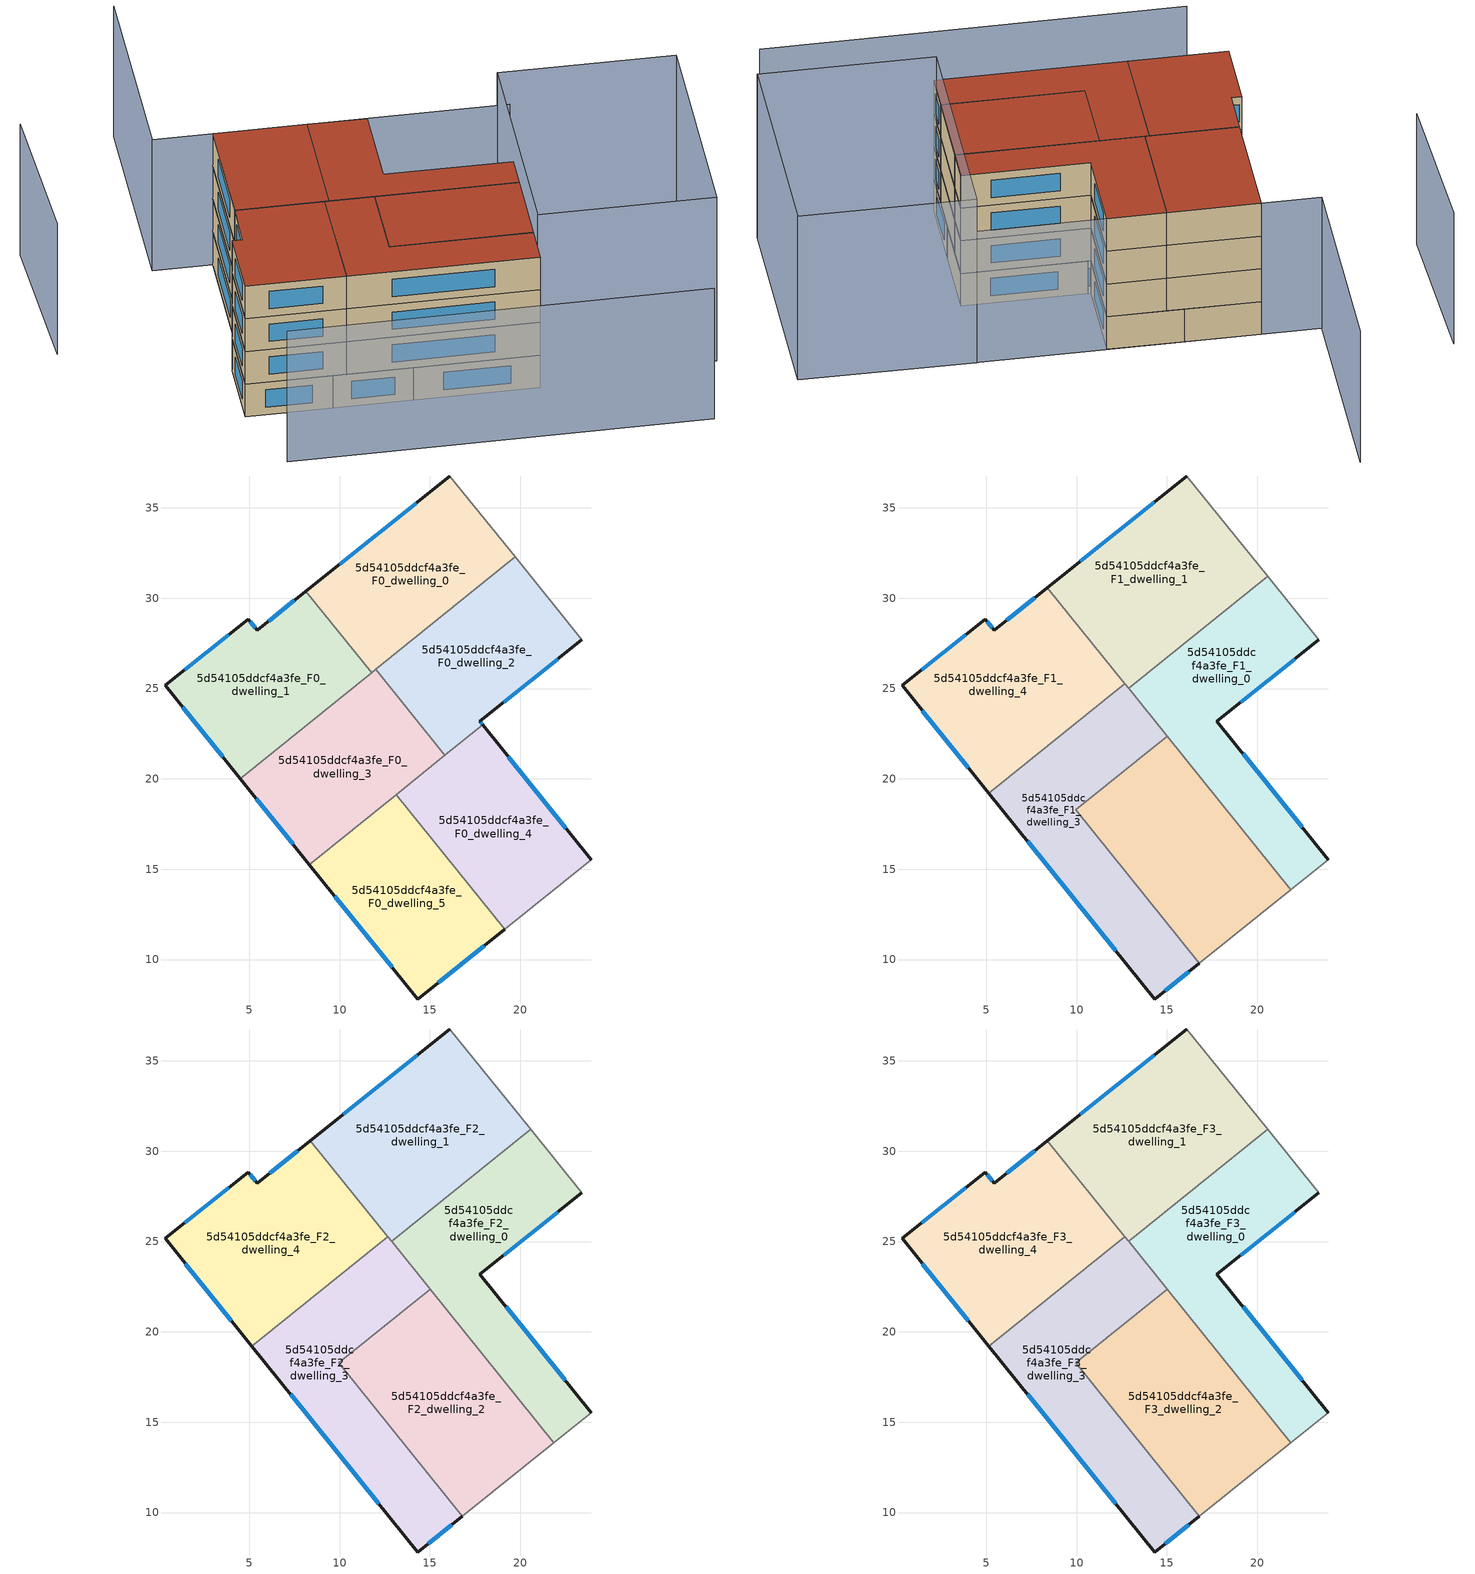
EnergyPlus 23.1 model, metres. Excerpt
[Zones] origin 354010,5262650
5d54105ddcf4a3fe_F0_dwelling_0
 floor ground (EU_floor_Construction): 16.1,36.76 19.72,32.28 11.77,25.88 8.14,30.38 z0
 wall outside (EU_wall_Construction): 16.1,36.76 8.14,30.38 z0:3
 wall to 5d54105ddcf4a3fe_F0_dwelling_1 (EU_wall_Construction): 8.14,30.38 11.77,25.88 z0:3
 wall adiabatic (EU_wall_Construction): 19.72,32.28 16.1,36.76 z0:3
 wall to 5d54105ddcf4a3fe_F0_dwelling_2 (EU_wall_Construction): 12,26.06 19.72,32.28 z0:3
 wall to 5d54105ddcf4a3fe_F0_dwelling_3 (EU_wall_Construction): 11.77,25.88 12,26.06 z0:3
 window (EU_Window_Construction): 14.23,35.26 10.01,31.88 z0.7:2.3
5d54105ddcf4a3fe_F0_dwelling_1
 floor ground (EU_floor_Construction): 8.14,30.38 11.77,25.88 4.49,20.01 0.34,25.17 4.93,28.84 5.44,28.22 z0
 wall outside (EU_wall_Construction): 8.14,30.38 5.44,28.22 4.93,28.84 0.34,25.17 4.49,20.01 z0:3
 wall to 5d54105ddcf4a3fe_F0_dwelling_3 (EU_wall_Construction): 4.49,20.01 11.77,25.88 z0:3
 window (EU_Window_Construction): 1.32,23.96 3.52,21.23 / 3.85,27.98 1.42,26.03 / 5.32,28.37 5.05,28.7 / 7.5,29.87 6.07,28.73 z0.7:2.3
5d54105ddcf4a3fe_F0_dwelling_2
 floor ground (EU_floor_Construction): 19.72,32.28 23.41,27.69 17.77,23.18 17.92,22.98 15.83,21.3 11.99,26.06 z0
 wall outside (EU_wall_Construction): 17.92,22.98 17.77,23.18 23.41,27.69 z0:3
 wall to 5d54105ddcf4a3fe_F0_dwelling_3 (EU_wall_Construction): 11.99,26.06 15.83,21.3 z0:3
 wall adiabatic (EU_wall_Construction): 23.41,27.69 19.72,32.28 z0:3
 wall to 5d54105ddcf4a3fe_F0_dwelling_4 (EU_wall_Construction): 15.83,21.3 17.92,22.98 z0:3
 window (EU_Window_Construction): 19.09,24.24 22.09,26.63 / 17.89,23.03 17.8,23.13 z0.7:2.3
5d54105ddcf4a3fe_F0_dwelling_3
 floor ground (EU_floor_Construction): 11.99,26.06 15.83,21.3 8.33,15.25 4.49,20.01 z0
 wall outside (EU_wall_Construction): 4.49,20.01 8.33,15.25 z0:3
 wall to 5d54105ddcf4a3fe_F0_dwelling_5 (EU_wall_Construction): 8.33,15.25 13.13,19.12 z0:3
 wall to 5d54105ddcf4a3fe_F0_dwelling_4 (EU_wall_Construction): 13.13,19.12 15.83,21.3 z0:3
 window (EU_Window_Construction): 5.4,18.9 7.43,16.37 z0.7:2.3
5d54105ddcf4a3fe_F0_dwelling_4
 floor ground (EU_floor_Construction): 17.92,22.98 23.94,15.52 19.14,11.67 13.13,19.12 z0
 wall outside (EU_wall_Construction): 23.94,15.52 17.92,22.98 z0:3
 wall adiabatic (EU_wall_Construction): 19.14,11.67 23.94,15.52 z0:3
 wall to 5d54105ddcf4a3fe_F0_dwelling_5 (EU_wall_Construction): 13.13,19.12 19.14,11.67 z0:3
 window (EU_Window_Construction): 22.52,17.27 19.34,21.23 z0.7:2.3
 ceiling adiabatic (EU_roof_Construction): 21.86,13.85 15.85,21.31 13.13,19.12 19.14,11.67 z3
5d54105ddcf4a3fe_F0_dwelling_5
 floor ground (EU_floor_Construction): 13.13,19.12 19.14,11.67 14.33,7.82 8.33,15.25 z0
 wall outside (EU_wall_Construction): 8.33,15.25 14.33,7.82 19.14,11.67 z0:3
 window (EU_Window_Construction): 15.45,8.72 18.01,10.76 / 9.74,13.51 12.92,9.56 z0.7:2.3
5d54105ddcf4a3fe_F1_dwelling_0
 floor to 5d54105ddcf4a3fe_F0_dwelling_2 (EU_floor_Construction): 20.58,31.21 23.41,27.69 17.77,23.18 17.92,22.98 15.85,21.31 12.88,25 z3
 floor to 5d54105ddcf4a3fe_F0_dwelling_4 (EU_floor_Construction): 17.92,22.98 23.94,15.52 21.86,13.85 15.85,21.31 z3
 wall outside (EU_wall_Construction): 23.94,15.52 17.77,23.18 23.41,27.69 z3:6
 wall adiabatic (EU_wall_Construction): 21.86,13.85 23.94,15.52 / 23.41,27.69 20.58,31.21 z3:6
 wall to 5d54105ddcf4a3fe_F1_dwelling_1 (EU_wall_Construction): 20.58,31.21 12.88,25 z3:6
 wall to 5d54105ddcf4a3fe_F1_dwelling_2 (EU_wall_Construction): 15.01,22.35 21.86,13.85 z3:6
 wall to 5d54105ddcf4a3fe_F1_dwelling_3 (EU_wall_Construction): 12.87,25 15.01,22.35 z3:6
 window (EU_Window_Construction): 22.49,17.31 19.22,21.38 / 19.09,24.24 22.09,26.63 z3.7:5.3
5d54105ddcf4a3fe_F1_dwelling_1
 floor to 5d54105ddcf4a3fe_F0_dwelling_0 (EU_floor_Construction): 16.1,36.76 19.71,32.28 12.01,26.07 8.38,30.58 z3
 floor to 5d54105ddcf4a3fe_F0_dwelling_2 (EU_floor_Construction): 19.71,32.28 20.58,31.21 12.88,25 12.01,26.07 z3
 wall outside (EU_wall_Construction): 16.1,36.76 8.38,30.58 z3:6
 wall adiabatic (EU_wall_Construction): 20.58,31.21 16.1,36.76 z3:6
 wall to 5d54105ddcf4a3fe_F1_dwelling_4 (EU_wall_Construction): 8.38,30.58 12.66,25.27 z3:6
 wall to 5d54105ddcf4a3fe_F1_dwelling_3 (EU_wall_Construction): 12.66,25.27 12.87,25 z3:6
 window (EU_Window_Construction): 14.29,35.31 10.19,32.03 z3.7:5.3
5d54105ddcf4a3fe_F1_dwelling_2
 floor to 5d54105ddcf4a3fe_F0_dwelling_3 (EU_floor_Construction): 14.99,22.34 15.83,21.3 10.8,17.24 9.96,18.29 z3
 floor to 5d54105ddcf4a3fe_F0_dwelling_5 (EU_floor_Construction): 13.13,19.12 19.14,11.67 16.8,9.8 10.8,17.24 z3
 floor to 5d54105ddcf4a3fe_F0_dwelling_2 (EU_floor_Construction): 15.01,22.35 15.85,21.31 15.83,21.3 14.99,22.34 z3
 floor adiabatic (EU_floor_Construction): 15.85,21.31 21.86,13.85 19.14,11.67 13.13,19.12 z3
 wall to 5d54105ddcf4a3fe_F1_dwelling_3 (EU_wall_Construction): 15.01,22.35 9.96,18.29 16.8,9.8 z3:6
 wall adiabatic (EU_wall_Construction): 16.8,9.8 21.86,13.85 z3:6
5d54105ddcf4a3fe_F1_dwelling_3
 floor to 5d54105ddcf4a3fe_F0_dwelling_3 (EU_floor_Construction): 12.64,25.25 14.99,22.34 9.96,18.29 10.8,17.24 8.33,15.25 5.14,19.21 z3
 floor to 5d54105ddcf4a3fe_F0_dwelling_5 (EU_floor_Construction): 10.8,17.24 16.8,9.8 14.33,7.82 8.33,15.25 z3
 floor to 5d54105ddcf4a3fe_F0_dwelling_2 (EU_floor_Construction): 12.66,25.27 15.01,22.35 14.99,22.34 12.64,25.25 z3
 wall outside (EU_wall_Construction): 5.14,19.21 14.33,7.82 16.8,9.8 z3:6
 wall to 5d54105ddcf4a3fe_F1_dwelling_4 (EU_wall_Construction): 12.66,25.27 5.14,19.21 z3:6
 window (EU_Window_Construction): 14.91,8.28 16.22,9.33 / 7.3,16.53 12.17,10.49 z3.7:5.3
5d54105ddcf4a3fe_F1_dwelling_4
 floor to 5d54105ddcf4a3fe_F0_dwelling_1 (EU_floor_Construction): 8.14,30.38 11.77,25.88 4.49,20.01 0.34,25.17 4.93,28.84 5.44,28.22 z3
 floor to 5d54105ddcf4a3fe_F0_dwelling_0 (EU_floor_Construction): 8.38,30.58 12.01,26.07 11.77,25.88 8.14,30.38 z3
 floor to 5d54105ddcf4a3fe_F0_dwelling_3 (EU_floor_Construction): 12,26.06 12.64,25.25 5.14,19.21 4.49,20.01 z3
 floor to 5d54105ddcf4a3fe_F0_dwelling_2 (EU_floor_Construction): 12.01,26.07 12.66,25.27 12.64,25.25 12,26.06 z3
 wall outside (EU_wall_Construction): 8.38,30.58 5.44,28.22 4.93,28.84 0.34,25.17 5.14,19.21 z3:6
 window (EU_Window_Construction): 1.47,23.77 4.02,20.61 / 3.85,27.98 1.42,26.03 / 5.32,28.37 5.05,28.7 / 7.69,30.02 6.13,28.77 z3.7:5.3
5d54105ddcf4a3fe_F2_dwelling_0
 floor to 5d54105ddcf4a3fe_F1_dwelling_0 (EU_floor_Construction): 20.58,31.21 23.41,27.69 17.77,23.18 23.94,15.52 21.86,13.85 12.88,25 z6
 wall outside (EU_wall_Construction): 23.94,15.52 17.77,23.18 23.41,27.69 z6:9
 wall adiabatic (EU_wall_Construction): 21.86,13.85 23.94,15.52 / 23.41,27.69 20.58,31.21 z6:9
 wall to 5d54105ddcf4a3fe_F2_dwelling_1 (EU_wall_Construction): 20.58,31.21 12.88,25 z6:9
 wall to 5d54105ddcf4a3fe_F2_dwelling_2 (EU_wall_Construction): 15.01,22.35 21.86,13.85 z6:9
 wall to 5d54105ddcf4a3fe_F2_dwelling_3 (EU_wall_Construction): 12.87,25 15.01,22.35 z6:9
 window (EU_Window_Construction): 22.49,17.31 19.22,21.38 / 19.09,24.24 22.09,26.63 z6.7:8.3
5d54105ddcf4a3fe_F2_dwelling_1
 floor to 5d54105ddcf4a3fe_F1_dwelling_1 (EU_floor_Construction): 16.1,36.76 20.58,31.21 12.88,25 8.38,30.58 z6
 wall outside (EU_wall_Construction): 16.1,36.76 8.38,30.58 z6:9
 wall adiabatic (EU_wall_Construction): 20.58,31.21 16.1,36.76 z6:9
 wall to 5d54105ddcf4a3fe_F2_dwelling_4 (EU_wall_Construction): 8.38,30.58 12.66,25.27 z6:9
 wall to 5d54105ddcf4a3fe_F2_dwelling_3 (EU_wall_Construction): 12.66,25.27 12.87,25 z6:9
 window (EU_Window_Construction): 14.29,35.31 10.19,32.03 z6.7:8.3
5d54105ddcf4a3fe_F2_dwelling_2
 floor to 5d54105ddcf4a3fe_F1_dwelling_2 (EU_floor_Construction): 15.01,22.35 21.86,13.85 16.8,9.8 9.96,18.29 z6
 wall to 5d54105ddcf4a3fe_F2_dwelling_3 (EU_wall_Construction): 15.01,22.35 9.96,18.29 16.8,9.8 z6:9
 wall adiabatic (EU_wall_Construction): 16.8,9.8 21.86,13.85 z6:9
5d54105ddcf4a3fe_F2_dwelling_3
 floor to 5d54105ddcf4a3fe_F1_dwelling_3 (EU_floor_Construction): 15.01,22.35 9.96,18.29 16.8,9.8 14.33,7.82 5.14,19.21 12.66,25.27 z6
 wall outside (EU_wall_Construction): 5.14,19.21 14.33,7.82 16.8,9.8 z6:9
 wall to 5d54105ddcf4a3fe_F2_dwelling_4 (EU_wall_Construction): 12.66,25.27 5.14,19.21 z6:9
 window (EU_Window_Construction): 14.91,8.28 16.22,9.33 / 7.3,16.53 12.17,10.49 z6.7:8.3
5d54105ddcf4a3fe_F2_dwelling_4
 floor to 5d54105ddcf4a3fe_F1_dwelling_4 (EU_floor_Construction): 8.38,30.58 12.66,25.27 5.14,19.21 0.34,25.17 4.93,28.84 5.44,28.22 z6
 wall outside (EU_wall_Construction): 8.38,30.58 5.44,28.22 4.93,28.84 0.34,25.17 5.14,19.21 z6:9
 window (EU_Window_Construction): 1.47,23.77 4.02,20.61 / 3.85,27.98 1.42,26.03 / 5.32,28.37 5.05,28.7 / 7.69,30.02 6.13,28.77 z6.7:8.3
5d54105ddcf4a3fe_F3_dwelling_0
 floor to 5d54105ddcf4a3fe_F2_dwelling_0 (EU_floor_Construction): 20.58,31.21 23.41,27.69 17.77,23.18 23.94,15.52 21.86,13.85 12.88,25 z9
 wall outside (EU_wall_Construction): 23.94,15.52 17.77,23.18 23.41,27.69 z9:12
 wall adiabatic (EU_wall_Construction): 21.86,13.85 23.94,15.52 / 23.41,27.69 20.58,31.21 z9:12
 wall to 5d54105ddcf4a3fe_F3_dwelling_1 (EU_wall_Construction): 20.58,31.21 12.88,25 z9:12
 wall to 5d54105ddcf4a3fe_F3_dwelling_2 (EU_wall_Construction): 15.01,22.35 21.86,13.85 z9:12
 wall to 5d54105ddcf4a3fe_F3_dwelling_3 (EU_wall_Construction): 12.87,25 15.01,22.35 z9:12
 window (EU_Window_Construction): 22.49,17.31 19.22,21.38 / 19.09,24.24 22.09,26.63 z9.7:11.3
 roof outside (EU_roof_Construction): 23.94,15.52 17.77,23.18 23.41,27.69 20.58,31.21 12.88,25 21.86,13.85 z12
5d54105ddcf4a3fe_F3_dwelling_1
 floor to 5d54105ddcf4a3fe_F2_dwelling_1 (EU_floor_Construction): 16.1,36.76 20.58,31.21 12.88,25 8.38,30.58 z9
 wall outside (EU_wall_Construction): 16.1,36.76 8.38,30.58 z9:12
 wall adiabatic (EU_wall_Construction): 20.58,31.21 16.1,36.76 z9:12
 wall to 5d54105ddcf4a3fe_F3_dwelling_4 (EU_wall_Construction): 8.38,30.58 12.66,25.27 z9:12
 wall to 5d54105ddcf4a3fe_F3_dwelling_3 (EU_wall_Construction): 12.66,25.27 12.87,25 z9:12
 window (EU_Window_Construction): 14.29,35.31 10.19,32.03 z9.7:11.3
 roof outside (EU_roof_Construction): 20.58,31.21 16.1,36.76 8.38,30.58 12.88,25 z12
5d54105ddcf4a3fe_F3_dwelling_2
 floor to 5d54105ddcf4a3fe_F2_dwelling_2 (EU_floor_Construction): 15.01,22.35 21.86,13.85 16.8,9.8 9.96,18.29 z9
 wall to 5d54105ddcf4a3fe_F3_dwelling_3 (EU_wall_Construction): 15.01,22.35 9.96,18.29 16.8,9.8 z9:12
 wall adiabatic (EU_wall_Construction): 16.8,9.8 21.86,13.85 z9:12
 roof outside (EU_roof_Construction): 21.86,13.85 15.01,22.35 9.96,18.29 16.8,9.8 z12
5d54105ddcf4a3fe_F3_dwelling_3
 floor to 5d54105ddcf4a3fe_F2_dwelling_3 (EU_floor_Construction): 15.01,22.35 9.96,18.29 16.8,9.8 14.33,7.82 5.14,19.21 12.66,25.27 z9
 wall outside (EU_wall_Construction): 5.14,19.21 14.33,7.82 16.8,9.8 z9:12
 wall to 5d54105ddcf4a3fe_F3_dwelling_4 (EU_wall_Construction): 12.66,25.27 5.14,19.21 z9:12
 window (EU_Window_Construction): 14.91,8.28 16.22,9.33 / 7.3,16.53 12.17,10.49 z9.7:11.3
 roof outside (EU_roof_Construction): 16.8,9.8 9.96,18.29 15.01,22.35 12.66,25.27 5.14,19.21 14.33,7.82 z12
5d54105ddcf4a3fe_F3_dwelling_4
 floor to 5d54105ddcf4a3fe_F2_dwelling_4 (EU_floor_Construction): 8.38,30.58 12.66,25.27 5.14,19.21 0.34,25.17 4.93,28.84 5.44,28.22 z9
 wall outside (EU_wall_Construction): 8.38,30.58 5.44,28.22 4.93,28.84 0.34,25.17 5.14,19.21 z9:12
 window (EU_Window_Construction): 1.47,23.77 4.02,20.61 / 3.85,27.98 1.42,26.03 / 5.32,28.37 5.05,28.7 / 7.69,30.02 6.13,28.77 z9.7:11.3
 roof outside (EU_roof_Construction): 12.66,25.27 8.38,30.58 5.44,28.22 4.93,28.84 0.34,25.17 5.14,19.21 z12
shading: -3.13,19.62 17.2,-5.44 / 30.17,19.3 13.23,40.32 / 13.23,40.32 26.69,51.16 / 10.13,49.86 0.45,41.29 z0:12; 15.28,8.58 29.6,20.06 / 29.6,20.06 38.05,9.51 / 38.05,9.51 23.74,-1.97 / 23.74,-1.97 15.28,8.58 z0:15
[Building]
EU S2 Campaign: North Axis=0; Terrain=City; Solar Distribution=FullExterior
[Site:Location]
Budapest.Ferenc.Liszt.Intl.AP: Latitude=47.437; Longitude=19.256; Time Zone=1; Elevation=185
[SizingPeriod:WeatherFileDays]
AnnualSizingPeriod: Begin Month=1; Begin Day of Month=1; End Month=12; End Day of Month=31; Day of Week for Start Day=Monday; Use Weather File Daylight Saving Period=No; Use Weather File Rain and Snow Indicators=No
[MATERIAL]
EU_InternalMass_Material: Roughness=MediumRough; Thickness=0.1; Conductivity=1; Density=1800; Specific Heat=900; Thermal Absorptance=0.9; Solar Absorptance=0.7; Visible Absorptance=0.7
[MATERIAL:NOMASS] Roughness=MediumRough; Thermal Absorptance=0.9; Solar Absorptance=0.7; Visible Absorptance=0.7
Name | Thermal Resistance
EU_wall_NoMass | 0.832559
EU_roof_NoMass | 1.39638
EU_floor_NoMass | 0.872794
[WINDOWMATERIAL:SIMPLEGLAZINGSYSTEM]
EU_Window_SimpleGlazing: UFactor=2.79869; Solar Heat Gain Coefficient=0.75; Visible Transmittance=0.75
[CONSTRUCTION]
EU_wall_Construction: EU_wall_NoMass
EU_roof_Construction: EU_roof_NoMass
EU_floor_Construction: EU_floor_NoMass
EU_Window_Construction: EU_Window_SimpleGlazing
EU_InternalMass_Construction: EU_InternalMass_Material
[ZONE] Type=1; Multiplier=1; Ceiling Height=autocalculate; Floor Area=autocalculate; Part of Total Floor Area=Yes
Name | Volume
5d54105ddcf4a3fe_F0_dwelling_0 | 176.734
5d54105ddcf4a3fe_F1_dwelling_0; 5d54105ddcf4a3fe_F2_dwelling_0; 5d54105ddcf4a3fe_F3_dwelling_0; 5d54105ddcf4a3fe_F1_dwelling_2; 5d54105ddcf4a3fe_F2_dwelling_2; 5d54105ddcf4a3fe_F3_dwelling_2 | 212.095
5d54105ddcf4a3fe_F0_dwelling_1 | 176.735
5d54105ddcf4a3fe_F1_dwelling_1; 5d54105ddcf4a3fe_F2_dwelling_1; 5d54105ddcf4a3fe_F3_dwelling_1 | 212.101
5d54105ddcf4a3fe_F0_dwelling_2 | 176.778
5d54105ddcf4a3fe_F0_dwelling_3 | 176.758
5d54105ddcf4a3fe_F1_dwelling_3; 5d54105ddcf4a3fe_F2_dwelling_3; 5d54105ddcf4a3fe_F3_dwelling_3 | 212.112
5d54105ddcf4a3fe_F0_dwelling_4 | 176.742
5d54105ddcf4a3fe_F1_dwelling_4; 5d54105ddcf4a3fe_F2_dwelling_4; 5d54105ddcf4a3fe_F3_dwelling_4 | 212.106
5d54105ddcf4a3fe_F0_dwelling_5 | 176.771
[INTERNALMASS] Construction=EU_InternalMass_Construction
Name | Zone or ZoneList | Surface Area
5d54105ddcf4a3fe_F0_dwelling_0_EU_InternalMass | 5d54105ddcf4a3fe_F0_dwelling_0 | 58.9115
5d54105ddcf4a3fe_F0_dwelling_1_EU_InternalMass | 5d54105ddcf4a3fe_F0_dwelling_1 | 58.9116
5d54105ddcf4a3fe_F0_dwelling_2_EU_InternalMass | 5d54105ddcf4a3fe_F0_dwelling_2 | 58.9261
5d54105ddcf4a3fe_F0_dwelling_3_EU_InternalMass | 5d54105ddcf4a3fe_F0_dwelling_3 | 58.9194
5d54105ddcf4a3fe_F0_dwelling_4_EU_InternalMass | 5d54105ddcf4a3fe_F0_dwelling_4 | 58.9141
5d54105ddcf4a3fe_F0_dwelling_5_EU_InternalMass | 5d54105ddcf4a3fe_F0_dwelling_5 | 58.9237
5d54105ddcf4a3fe_F1_dwelling_0_EU_InternalMass | 5d54105ddcf4a3fe_F1_dwelling_0 | 70.7005
5d54105ddcf4a3fe_F1_dwelling_1_EU_InternalMass | 5d54105ddcf4a3fe_F1_dwelling_1 | 70.7034
5d54105ddcf4a3fe_F1_dwelling_2_EU_InternalMass | 5d54105ddcf4a3fe_F1_dwelling_2 | 70.6985
5d54105ddcf4a3fe_F1_dwelling_3_EU_InternalMass | 5d54105ddcf4a3fe_F1_dwelling_3 | 70.704
5d54105ddcf4a3fe_F1_dwelling_4_EU_InternalMass | 5d54105ddcf4a3fe_F1_dwelling_4 | 70.7029
5d54105ddcf4a3fe_F2_dwelling_0_EU_InternalMass | 5d54105ddcf4a3fe_F2_dwelling_0 | 70.7005
5d54105ddcf4a3fe_F2_dwelling_1_EU_InternalMass | 5d54105ddcf4a3fe_F2_dwelling_1 | 70.7034
5d54105ddcf4a3fe_F2_dwelling_2_EU_InternalMass | 5d54105ddcf4a3fe_F2_dwelling_2 | 70.6985
5d54105ddcf4a3fe_F2_dwelling_3_EU_InternalMass | 5d54105ddcf4a3fe_F2_dwelling_3 | 70.704
5d54105ddcf4a3fe_F2_dwelling_4_EU_InternalMass | 5d54105ddcf4a3fe_F2_dwelling_4 | 70.7029
5d54105ddcf4a3fe_F3_dwelling_0_EU_InternalMass | 5d54105ddcf4a3fe_F3_dwelling_0 | 70.7005
5d54105ddcf4a3fe_F3_dwelling_1_EU_InternalMass | 5d54105ddcf4a3fe_F3_dwelling_1 | 70.7034
5d54105ddcf4a3fe_F3_dwelling_2_EU_InternalMass | 5d54105ddcf4a3fe_F3_dwelling_2 | 70.6985
5d54105ddcf4a3fe_F3_dwelling_3_EU_InternalMass | 5d54105ddcf4a3fe_F3_dwelling_3 | 70.704
5d54105ddcf4a3fe_F3_dwelling_4_EU_InternalMass | 5d54105ddcf4a3fe_F3_dwelling_4 | 70.7029
[OTHEREQUIPMENT] Fuel Type=Electricity; Design Level Calculation Method=Watts/Area; Power per Zone Floor Area=1; Fraction Latent=0; Fraction Radiant=0; Fraction Lost=0; Carbon Dioxide Generation Rate=0; EndUse Subcategory=EU_Step8_InternalGains
Name | Zone or ZoneList or Space or SpaceList | Schedule
EU_Step8_InternalGain_5d54105ddcf4a3fe_F0_dwelling_0_f000 | 5d54105ddcf4a3fe_F0_dwelling_0 | EU_Step8_GainSchedule_5d54105ddcf4a3fe_F0_dwelling_0_f000
EU_Step8_InternalGain_5d54105ddcf4a3fe_F0_dwelling_1_f000 | 5d54105ddcf4a3fe_F0_dwelling_1 | EU_Step8_GainSchedule_5d54105ddcf4a3fe_F0_dwelling_1_f000
EU_Step8_InternalGain_5d54105ddcf4a3fe_F0_dwelling_2_f000 | 5d54105ddcf4a3fe_F0_dwelling_2 | EU_Step8_GainSchedule_5d54105ddcf4a3fe_F0_dwelling_2_f000
EU_Step8_InternalGain_5d54105ddcf4a3fe_F0_dwelling_3_f000 | 5d54105ddcf4a3fe_F0_dwelling_3 | EU_Step8_GainSchedule_5d54105ddcf4a3fe_F0_dwelling_3_f000
EU_Step8_InternalGain_5d54105ddcf4a3fe_F0_dwelling_4_f000 | 5d54105ddcf4a3fe_F0_dwelling_4 | EU_Step8_GainSchedule_5d54105ddcf4a3fe_F0_dwelling_4_f000
EU_Step8_InternalGain_5d54105ddcf4a3fe_F0_dwelling_5_f000 | 5d54105ddcf4a3fe_F0_dwelling_5 | EU_Step8_GainSchedule_5d54105ddcf4a3fe_F0_dwelling_5_f000
EU_Step8_InternalGain_5d54105ddcf4a3fe_F1_dwelling_0_f000 | 5d54105ddcf4a3fe_F1_dwelling_0 | EU_Step8_GainSchedule_5d54105ddcf4a3fe_F1_dwelling_0_f000
EU_Step8_InternalGain_5d54105ddcf4a3fe_F1_dwelling_1_f000 | 5d54105ddcf4a3fe_F1_dwelling_1 | EU_Step8_GainSchedule_5d54105ddcf4a3fe_F1_dwelling_1_f000
EU_Step8_InternalGain_5d54105ddcf4a3fe_F1_dwelling_2_f000 | 5d54105ddcf4a3fe_F1_dwelling_2 | EU_Step8_GainSchedule_5d54105ddcf4a3fe_F1_dwelling_2_f000
EU_Step8_InternalGain_5d54105ddcf4a3fe_F1_dwelling_3_f000 | 5d54105ddcf4a3fe_F1_dwelling_3 | EU_Step8_GainSchedule_5d54105ddcf4a3fe_F1_dwelling_3_f000
EU_Step8_InternalGain_5d54105ddcf4a3fe_F1_dwelling_4_f000 | 5d54105ddcf4a3fe_F1_dwelling_4 | EU_Step8_GainSchedule_5d54105ddcf4a3fe_F1_dwelling_4_f000
EU_Step8_InternalGain_5d54105ddcf4a3fe_F2_dwelling_0_f000 | 5d54105ddcf4a3fe_F2_dwelling_0 | EU_Step8_GainSchedule_5d54105ddcf4a3fe_F2_dwelling_0_f000
EU_Step8_InternalGain_5d54105ddcf4a3fe_F2_dwelling_1_f000 | 5d54105ddcf4a3fe_F2_dwelling_1 | EU_Step8_GainSchedule_5d54105ddcf4a3fe_F2_dwelling_1_f000
EU_Step8_InternalGain_5d54105ddcf4a3fe_F2_dwelling_2_f000 | 5d54105ddcf4a3fe_F2_dwelling_2 | EU_Step8_GainSchedule_5d54105ddcf4a3fe_F2_dwelling_2_f000
EU_Step8_InternalGain_5d54105ddcf4a3fe_F2_dwelling_3_f000 | 5d54105ddcf4a3fe_F2_dwelling_3 | EU_Step8_GainSchedule_5d54105ddcf4a3fe_F2_dwelling_3_f000
EU_Step8_InternalGain_5d54105ddcf4a3fe_F2_dwelling_4_f000 | 5d54105ddcf4a3fe_F2_dwelling_4 | EU_Step8_GainSchedule_5d54105ddcf4a3fe_F2_dwelling_4_f000
EU_Step8_InternalGain_5d54105ddcf4a3fe_F3_dwelling_0_f000 | 5d54105ddcf4a3fe_F3_dwelling_0 | EU_Step8_GainSchedule_5d54105ddcf4a3fe_F3_dwelling_0_f000
EU_Step8_InternalGain_5d54105ddcf4a3fe_F3_dwelling_1_f000 | 5d54105ddcf4a3fe_F3_dwelling_1 | EU_Step8_GainSchedule_5d54105ddcf4a3fe_F3_dwelling_1_f000
EU_Step8_InternalGain_5d54105ddcf4a3fe_F3_dwelling_2_f000 | 5d54105ddcf4a3fe_F3_dwelling_2 | EU_Step8_GainSchedule_5d54105ddcf4a3fe_F3_dwelling_2_f000
EU_Step8_InternalGain_5d54105ddcf4a3fe_F3_dwelling_3_f000 | 5d54105ddcf4a3fe_F3_dwelling_3 | EU_Step8_GainSchedule_5d54105ddcf4a3fe_F3_dwelling_3_f000
EU_Step8_InternalGain_5d54105ddcf4a3fe_F3_dwelling_4_f000 | 5d54105ddcf4a3fe_F3_dwelling_4 | EU_Step8_GainSchedule_5d54105ddcf4a3fe_F3_dwelling_4_f000
[ZONEVENTILATION:DESIGNFLOWRATE] Schedule=EU_AlwaysOn; Design Flow Rate Calculation Method=AirChanges/Hour; Air Changes per Hour=0.475469; Ventilation Type=Natural; Fan Pressure Rise=0; Fan Total Efficiency=1; Constant Term Coefficient=1; Temperature Term Coefficient=0; Velocity Term Coefficient=0; Velocity Squared Term Coefficient=0; Minimum Indoor Temperature=-100; Maximum Indoor Temperature=100; Delta Temperature=-100; Minimum Outdoor Temperature=-100; Maximum Outdoor Temperature=100; Maximum Wind Speed=40
Name | Zone or ZoneList or Space or SpaceList
EU_ConstantAir_5d54105ddcf4a3fe_F0_dwelling_0 | 5d54105ddcf4a3fe_F0_dwelling_0
EU_ConstantAir_5d54105ddcf4a3fe_F0_dwelling_1 | 5d54105ddcf4a3fe_F0_dwelling_1
EU_ConstantAir_5d54105ddcf4a3fe_F0_dwelling_2 | 5d54105ddcf4a3fe_F0_dwelling_2
EU_ConstantAir_5d54105ddcf4a3fe_F0_dwelling_3 | 5d54105ddcf4a3fe_F0_dwelling_3
EU_ConstantAir_5d54105ddcf4a3fe_F0_dwelling_4 | 5d54105ddcf4a3fe_F0_dwelling_4
EU_ConstantAir_5d54105ddcf4a3fe_F0_dwelling_5 | 5d54105ddcf4a3fe_F0_dwelling_5
EU_ConstantAir_5d54105ddcf4a3fe_F1_dwelling_0 | 5d54105ddcf4a3fe_F1_dwelling_0
EU_ConstantAir_5d54105ddcf4a3fe_F1_dwelling_1 | 5d54105ddcf4a3fe_F1_dwelling_1
EU_ConstantAir_5d54105ddcf4a3fe_F1_dwelling_2 | 5d54105ddcf4a3fe_F1_dwelling_2
EU_ConstantAir_5d54105ddcf4a3fe_F1_dwelling_3 | 5d54105ddcf4a3fe_F1_dwelling_3
EU_ConstantAir_5d54105ddcf4a3fe_F1_dwelling_4 | 5d54105ddcf4a3fe_F1_dwelling_4
EU_ConstantAir_5d54105ddcf4a3fe_F2_dwelling_0 | 5d54105ddcf4a3fe_F2_dwelling_0
EU_ConstantAir_5d54105ddcf4a3fe_F2_dwelling_1 | 5d54105ddcf4a3fe_F2_dwelling_1
EU_ConstantAir_5d54105ddcf4a3fe_F2_dwelling_2 | 5d54105ddcf4a3fe_F2_dwelling_2
EU_ConstantAir_5d54105ddcf4a3fe_F2_dwelling_3 | 5d54105ddcf4a3fe_F2_dwelling_3
EU_ConstantAir_5d54105ddcf4a3fe_F2_dwelling_4 | 5d54105ddcf4a3fe_F2_dwelling_4
EU_ConstantAir_5d54105ddcf4a3fe_F3_dwelling_0 | 5d54105ddcf4a3fe_F3_dwelling_0
EU_ConstantAir_5d54105ddcf4a3fe_F3_dwelling_1 | 5d54105ddcf4a3fe_F3_dwelling_1
EU_ConstantAir_5d54105ddcf4a3fe_F3_dwelling_2 | 5d54105ddcf4a3fe_F3_dwelling_2
EU_ConstantAir_5d54105ddcf4a3fe_F3_dwelling_3 | 5d54105ddcf4a3fe_F3_dwelling_3
EU_ConstantAir_5d54105ddcf4a3fe_F3_dwelling_4 | 5d54105ddcf4a3fe_F3_dwelling_4
[HVACTEMPLATE:THERMOSTAT] Constant Heating Setpoint=20; Constant Cooling Setpoint=50
EU_HeatOnly_5d54105ddcf4a3fe_F0_dwelling_0; EU_HeatOnly_5d54105ddcf4a3fe_F0_dwelling_1; EU_HeatOnly_5d54105ddcf4a3fe_F0_dwelling_2; EU_HeatOnly_5d54105ddcf4a3fe_F0_dwelling_3; EU_HeatOnly_5d54105ddcf4a3fe_F0_dwelling_4; EU_HeatOnly_5d54105ddcf4a3fe_F0_dwelling_5; EU_HeatOnly_5d54105ddcf4a3fe_F1_dwelling_0; EU_HeatOnly_5d54105ddcf4a3fe_F1_dwelling_1; EU_HeatOnly_5d54105ddcf4a3fe_F1_dwelling_2; EU_HeatOnly_5d54105ddcf4a3fe_F1_dwelling_3; EU_HeatOnly_5d54105ddcf4a3fe_F1_dwelling_4; EU_HeatOnly_5d54105ddcf4a3fe_F2_dwelling_0; EU_HeatOnly_5d54105ddcf4a3fe_F2_dwelling_1; EU_HeatOnly_5d54105ddcf4a3fe_F2_dwelling_2; EU_HeatOnly_5d54105ddcf4a3fe_F2_dwelling_3; EU_HeatOnly_5d54105ddcf4a3fe_F2_dwelling_4; EU_HeatOnly_5d54105ddcf4a3fe_F3_dwelling_0; EU_HeatOnly_5d54105ddcf4a3fe_F3_dwelling_1; EU_HeatOnly_5d54105ddcf4a3fe_F3_dwelling_2; EU_HeatOnly_5d54105ddcf4a3fe_F3_dwelling_3; EU_HeatOnly_5d54105ddcf4a3fe_F3_dwelling_4
[HVACTEMPLATE:ZONE:IDEALLOADSAIRSYSTEM] System Availability Schedule=EU_AlwaysOn; Maximum Heating Supply Air Temperature=50; Minimum Cooling Supply Air Temperature=13; Maximum Heating Supply Air Humidity Ratio=0.0156; Minimum Cooling Supply Air Humidity Ratio=0.0077; Heating Limit=NoLimit; Cooling Limit=NoLimit; Heating Availability Schedule=EU_AlwaysOn; Cooling Availability Schedule=EU_CoolingOff; Dehumidification Control Type=ConstantSensibleHeatRatio; Cooling Sensible Heat Ratio=0.7; Dehumidification Setpoint=60; Humidification Control Type=None; Humidification Setpoint=30; Outdoor Air Method=None; Outdoor Air Flow Rate per Person=0.00944; Outdoor Air Flow Rate per Zone Floor Area=0; Outdoor Air Flow Rate per Zone=0; Demand Controlled Ventilation Type=None; Outdoor Air Economizer Type=NoEconomizer; Heat Recovery Type=None; Sensible Heat Recovery Effectiveness=0.7; Latent Heat Recovery Effectiveness=0.65
Name | Template Thermostat
5d54105ddcf4a3fe_F0_dwelling_0 | EU_HeatOnly_5d54105ddcf4a3fe_F0_dwelling_0
5d54105ddcf4a3fe_F0_dwelling_1 | EU_HeatOnly_5d54105ddcf4a3fe_F0_dwelling_1
5d54105ddcf4a3fe_F0_dwelling_2 | EU_HeatOnly_5d54105ddcf4a3fe_F0_dwelling_2
5d54105ddcf4a3fe_F0_dwelling_3 | EU_HeatOnly_5d54105ddcf4a3fe_F0_dwelling_3
5d54105ddcf4a3fe_F0_dwelling_4 | EU_HeatOnly_5d54105ddcf4a3fe_F0_dwelling_4
5d54105ddcf4a3fe_F0_dwelling_5 | EU_HeatOnly_5d54105ddcf4a3fe_F0_dwelling_5
5d54105ddcf4a3fe_F1_dwelling_0 | EU_HeatOnly_5d54105ddcf4a3fe_F1_dwelling_0
5d54105ddcf4a3fe_F1_dwelling_1 | EU_HeatOnly_5d54105ddcf4a3fe_F1_dwelling_1
5d54105ddcf4a3fe_F1_dwelling_2 | EU_HeatOnly_5d54105ddcf4a3fe_F1_dwelling_2
5d54105ddcf4a3fe_F1_dwelling_3 | EU_HeatOnly_5d54105ddcf4a3fe_F1_dwelling_3
5d54105ddcf4a3fe_F1_dwelling_4 | EU_HeatOnly_5d54105ddcf4a3fe_F1_dwelling_4
5d54105ddcf4a3fe_F2_dwelling_0 | EU_HeatOnly_5d54105ddcf4a3fe_F2_dwelling_0
5d54105ddcf4a3fe_F2_dwelling_1 | EU_HeatOnly_5d54105ddcf4a3fe_F2_dwelling_1
5d54105ddcf4a3fe_F2_dwelling_2 | EU_HeatOnly_5d54105ddcf4a3fe_F2_dwelling_2
5d54105ddcf4a3fe_F2_dwelling_3 | EU_HeatOnly_5d54105ddcf4a3fe_F2_dwelling_3
5d54105ddcf4a3fe_F2_dwelling_4 | EU_HeatOnly_5d54105ddcf4a3fe_F2_dwelling_4
5d54105ddcf4a3fe_F3_dwelling_0 | EU_HeatOnly_5d54105ddcf4a3fe_F3_dwelling_0
5d54105ddcf4a3fe_F3_dwelling_1 | EU_HeatOnly_5d54105ddcf4a3fe_F3_dwelling_1
5d54105ddcf4a3fe_F3_dwelling_2 | EU_HeatOnly_5d54105ddcf4a3fe_F3_dwelling_2
5d54105ddcf4a3fe_F3_dwelling_3 | EU_HeatOnly_5d54105ddcf4a3fe_F3_dwelling_3
5d54105ddcf4a3fe_F3_dwelling_4 | EU_HeatOnly_5d54105ddcf4a3fe_F3_dwelling_4
[SIZING:ZONE] Zone Cooling Design Supply Air Temperature Input Method=SupplyAirTemperature; Zone Cooling Design Supply Air Temperature=13; Zone Heating Design Supply Air Temperature Input Method=SupplyAirTemperature; Zone Heating Design Supply Air Temperature=50; Zone Cooling Design Supply Air Humidity Ratio=0.008; Zone Heating Design Supply Air Humidity Ratio=0.008; Cooling Design Air Flow Method=DesignDay; Cooling Design Air Flow Rate=0; Cooling Minimum Air Flow per Zone Floor Area=0.000762; Cooling Minimum Air Flow=0; Cooling Minimum Air Flow Fraction=0.2; Heating Design Air Flow Method=DesignDay; Heating Design Air Flow Rate=0; Heating Maximum Air Flow per Zone Floor Area=0.002032; Heating Maximum Air Flow=0.141576; Heating Maximum Air Flow Fraction=0.3; Account for Dedicated Outdoor Air System=No; Dedicated Outdoor Air System Control Strategy=NeutralSupplyAir; Dedicated Outdoor Air Low Setpoint Temperature for Design=autosize; Dedicated Outdoor Air High Setpoint Temperature for Design=autosize; Zone Load Sizing Method=Sensible Load Only No Latent Load; Zone Latent Cooling Design Supply Air Humidity Ratio Input Method=HumidityRatioDifference; Zone Cooling Design Supply Air Humidity Ratio Difference=0.005; Zone Latent Heating Design Supply Air Humidity Ratio Input Method=HumidityRatioDifference; Zone Humidification Design Supply Air Humidity Ratio Difference=0.005
5d54105ddcf4a3fe_F0_dwelling_0; 5d54105ddcf4a3fe_F0_dwelling_1; 5d54105ddcf4a3fe_F0_dwelling_2; 5d54105ddcf4a3fe_F0_dwelling_3; 5d54105ddcf4a3fe_F0_dwelling_4; 5d54105ddcf4a3fe_F0_dwelling_5; 5d54105ddcf4a3fe_F1_dwelling_0; 5d54105ddcf4a3fe_F1_dwelling_1; 5d54105ddcf4a3fe_F1_dwelling_2; 5d54105ddcf4a3fe_F1_dwelling_3; 5d54105ddcf4a3fe_F1_dwelling_4; 5d54105ddcf4a3fe_F2_dwelling_0; 5d54105ddcf4a3fe_F2_dwelling_1; 5d54105ddcf4a3fe_F2_dwelling_2; 5d54105ddcf4a3fe_F2_dwelling_3; 5d54105ddcf4a3fe_F2_dwelling_4; 5d54105ddcf4a3fe_F3_dwelling_0; 5d54105ddcf4a3fe_F3_dwelling_1; 5d54105ddcf4a3fe_F3_dwelling_2; 5d54105ddcf4a3fe_F3_dwelling_3; 5d54105ddcf4a3fe_F3_dwelling_4
[SCHEDULE:CONSTANT]
Name | Hourly Value
EU_AlwaysOn | 1
EU_CoolingOff | 0
[SCHEDULE:FILE] Column Number=1; Rows to Skip at Top=0; Number of Hours of Data=8760; Column Separator=Comma; Interpolate to Timestep=No; Minutes per Item=60; Adjust Schedule for Daylight Savings=Yes
Name | File
EU_Step8_GainSchedule_5d54105ddcf4a3fe_F0_dwelling_0_f000 | ../../schedules/5d54105ddcf4a3fe/5d54105ddcf4a3fe_F0_dwelling_0_f000_gain.csv
EU_Step8_GainSchedule_5d54105ddcf4a3fe_F0_dwelling_1_f000 | ../../schedules/5d54105ddcf4a3fe/5d54105ddcf4a3fe_F0_dwelling_1_f000_gain.csv
EU_Step8_GainSchedule_5d54105ddcf4a3fe_F0_dwelling_2_f000 | ../../schedules/5d54105ddcf4a3fe/5d54105ddcf4a3fe_F0_dwelling_2_f000_gain.csv
EU_Step8_GainSchedule_5d54105ddcf4a3fe_F0_dwelling_3_f000 | ../../schedules/5d54105ddcf4a3fe/5d54105ddcf4a3fe_F0_dwelling_3_f000_gain.csv
EU_Step8_GainSchedule_5d54105ddcf4a3fe_F0_dwelling_4_f000 | ../../schedules/5d54105ddcf4a3fe/5d54105ddcf4a3fe_F0_dwelling_4_f000_gain.csv
EU_Step8_GainSchedule_5d54105ddcf4a3fe_F0_dwelling_5_f000 | ../../schedules/5d54105ddcf4a3fe/5d54105ddcf4a3fe_F0_dwelling_5_f000_gain.csv
EU_Step8_GainSchedule_5d54105ddcf4a3fe_F1_dwelling_0_f000 | ../../schedules/5d54105ddcf4a3fe/5d54105ddcf4a3fe_F1_dwelling_0_f000_gain.csv
EU_Step8_GainSchedule_5d54105ddcf4a3fe_F1_dwelling_1_f000 | ../../schedules/5d54105ddcf4a3fe/5d54105ddcf4a3fe_F1_dwelling_1_f000_gain.csv
EU_Step8_GainSchedule_5d54105ddcf4a3fe_F1_dwelling_2_f000 | ../../schedules/5d54105ddcf4a3fe/5d54105ddcf4a3fe_F1_dwelling_2_f000_gain.csv
EU_Step8_GainSchedule_5d54105ddcf4a3fe_F1_dwelling_3_f000 | ../../schedules/5d54105ddcf4a3fe/5d54105ddcf4a3fe_F1_dwelling_3_f000_gain.csv
EU_Step8_GainSchedule_5d54105ddcf4a3fe_F1_dwelling_4_f000 | ../../schedules/5d54105ddcf4a3fe/5d54105ddcf4a3fe_F1_dwelling_4_f000_gain.csv
EU_Step8_GainSchedule_5d54105ddcf4a3fe_F2_dwelling_0_f000 | ../../schedules/5d54105ddcf4a3fe/5d54105ddcf4a3fe_F2_dwelling_0_f000_gain.csv
EU_Step8_GainSchedule_5d54105ddcf4a3fe_F2_dwelling_1_f000 | ../../schedules/5d54105ddcf4a3fe/5d54105ddcf4a3fe_F2_dwelling_1_f000_gain.csv
EU_Step8_GainSchedule_5d54105ddcf4a3fe_F2_dwelling_2_f000 | ../../schedules/5d54105ddcf4a3fe/5d54105ddcf4a3fe_F2_dwelling_2_f000_gain.csv
EU_Step8_GainSchedule_5d54105ddcf4a3fe_F2_dwelling_3_f000 | ../../schedules/5d54105ddcf4a3fe/5d54105ddcf4a3fe_F2_dwelling_3_f000_gain.csv
EU_Step8_GainSchedule_5d54105ddcf4a3fe_F2_dwelling_4_f000 | ../../schedules/5d54105ddcf4a3fe/5d54105ddcf4a3fe_F2_dwelling_4_f000_gain.csv
EU_Step8_GainSchedule_5d54105ddcf4a3fe_F3_dwelling_0_f000 | ../../schedules/5d54105ddcf4a3fe/5d54105ddcf4a3fe_F3_dwelling_0_f000_gain.csv
EU_Step8_GainSchedule_5d54105ddcf4a3fe_F3_dwelling_1_f000 | ../../schedules/5d54105ddcf4a3fe/5d54105ddcf4a3fe_F3_dwelling_1_f000_gain.csv
EU_Step8_GainSchedule_5d54105ddcf4a3fe_F3_dwelling_2_f000 | ../../schedules/5d54105ddcf4a3fe/5d54105ddcf4a3fe_F3_dwelling_2_f000_gain.csv
EU_Step8_GainSchedule_5d54105ddcf4a3fe_F3_dwelling_3_f000 | ../../schedules/5d54105ddcf4a3fe/5d54105ddcf4a3fe_F3_dwelling_3_f000_gain.csv
EU_Step8_GainSchedule_5d54105ddcf4a3fe_F3_dwelling_4_f000 | ../../schedules/5d54105ddcf4a3fe/5d54105ddcf4a3fe_F3_dwelling_4_f000_gain.csv
